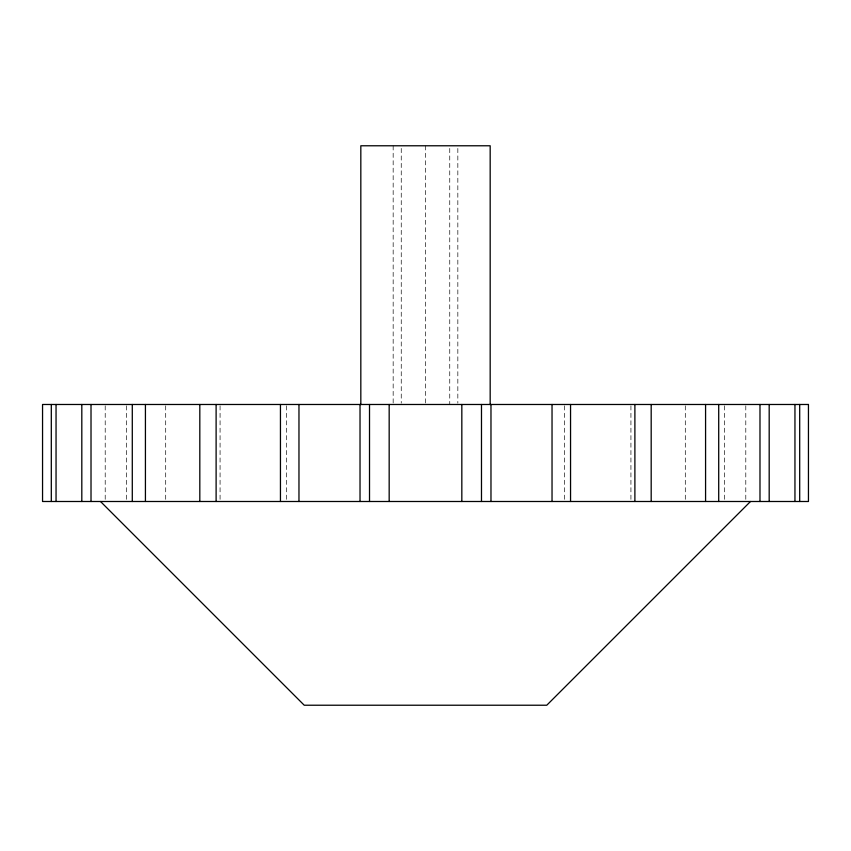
<?xml version="1.0" encoding="UTF-8"?>
<svg xmlns="http://www.w3.org/2000/svg" width="851" height="851" viewBox="0 0 851 851"><rect width="100%" height="100%" fill="white"/><g stroke="black" fill="none" stroke-linecap="round" stroke-linejoin="round"><path stroke-width="0.64" stroke-dasharray="4.25 3.19" d="M745.795 405.81L745.795 501.494M724.339 405.81L724.339 501.494M685.3 405.81L685.3 501.494M630.931 405.81L630.931 501.494M564.319 405.81L564.319 501.494M457.838 148.436L457.838 403.151M449.753 148.436L449.753 404.48M425.5 145.776L425.5 404.48M401.246 148.436L401.246 403.151M393.162 145.776L393.162 403.151M286.681 405.81L286.681 501.494M220.069 405.81L220.069 501.494M165.7 405.81L165.7 501.494M126.661 405.81L126.661 501.494M105.205 405.81L105.205 501.494"/><path stroke-width="1.28" d="M750.497 501.494L546.768 705.224L304.233 705.224L100.503 501.494M799.695 404.48L799.695 501.494M794.951 404.48L794.951 501.494M769.187 404.48L769.187 501.494M759.986 404.48L759.986 501.494M718.712 404.48L718.712 501.494M705.575 404.48L705.575 501.494M651.185 404.48L651.185 501.494M634.889 404.48L634.889 501.494M570.553 404.48L570.553 501.494M552.033 404.48L552.033 501.494M490.974 404.48L490.974 501.494M490.176 404.48L490.176 145.776L360.824 145.776L360.824 404.48M481.485 404.48L481.485 501.494M461.827 404.48L461.827 501.494M389.173 404.48L389.173 501.494M369.515 404.48L369.515 501.494M360.026 404.48L360.026 501.494M298.967 404.48L298.967 501.494M280.447 404.48L280.447 501.494M216.111 404.48L216.111 501.494M199.815 404.48L199.815 501.494M145.425 404.48L145.425 501.494M132.288 404.48L132.288 501.494M91.014 404.48L91.014 501.494M81.813 404.48L81.813 501.494M56.049 404.48L56.049 501.494M51.305 404.48L51.305 501.494M808.45 404.48L42.55 404.48L42.55 501.494L808.45 501.494L808.45 404.48"/></g></svg>
